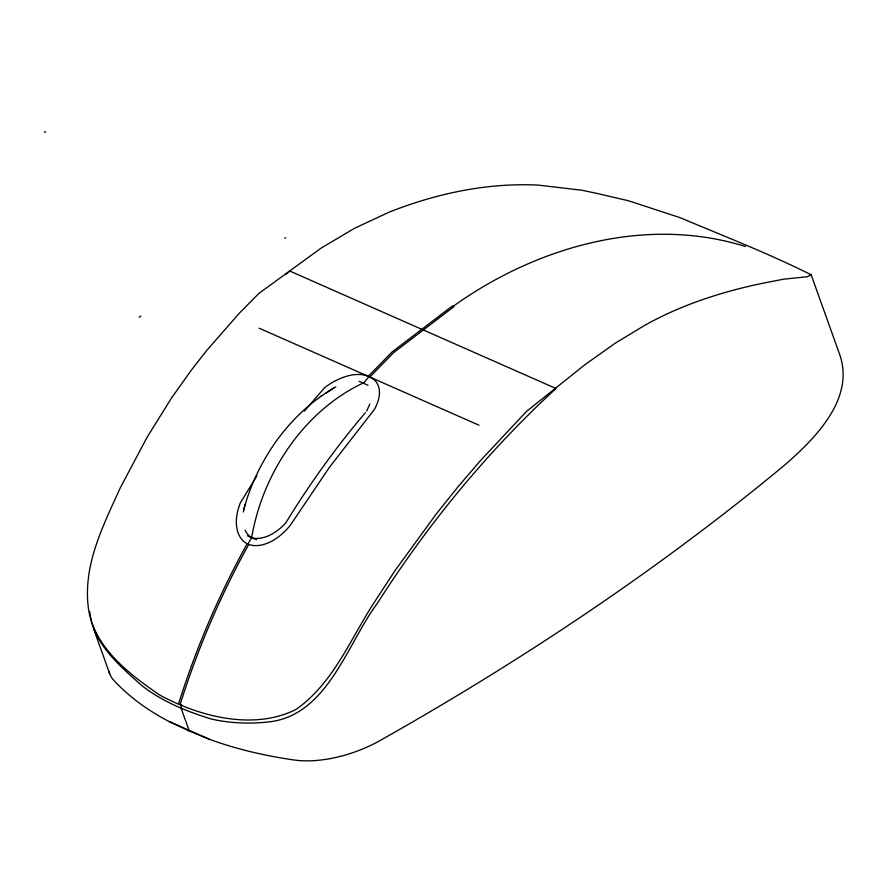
<?xml version="1.0" encoding="UTF-8"?>
<svg xmlns="http://www.w3.org/2000/svg" width="888" height="888" viewBox="0 0 888 888"><rect width="100%" height="100%" fill="white"/><g stroke="black" fill="none" stroke-linecap="round" stroke-linejoin="round"><path stroke-width="1.33" d="M243.723 509.745C250.316 485.026 261.683 461.682 276.468 440.837L276.69 440.537C292.507 418.914 312.398 400.088 335.808 386.902M369.819 404.084L366.7 411.077M247.93 544.122L251.626 537.74A176.335 136.907 -66.2 0 1 363.492 382.939L369.086 376.679L371.928 378.099A44.145 25.663 -37.9 0 1 374.359 409.479L329.337 467.432L290.465 525.041A45.31 28.272 -55.8 0 1 247.93 544.122A45.31 28.272 -55.8 0 1 240.315 502.908L256.987 475.702M811.155 274.792L807.292 276.723L783.616 279.176L761.316 283.527C720.923 292.108 681.307 304.884 645.11 325.119L614.973 343.367L585.148 364.546L526.473 411.444L480.031 461.083L457.586 487.312L435.908 514.452L394.716 571.04L375.546 600.432C350.816 637.662 333.866 683.249 295.693 709.623C252.925 730.735 199.201 716.494 159.585 694.96C128.161 673.426 91.131 645.154 87.945 603.995C84.005 562.681 103.829 524.186 120.302 487.801L147.164 437.14L171.617 397.835L191.519 369.908L206.549 350.682L239.36 313.153L258.93 293.395L321.179 248.063L354.379 228.383L389.099 212.154C436.419 193.484 487.279 182.54 538.317 185.126L582.128 190.265L596.114 193.251L628.471 200.755L680.042 217.66C723.953 236.164 768.542 253.446 811.155 274.792L839.615 354.301C855.188 398.501 815.595 437.984 785.27 464.568A1777.288 867.065 -19.7 0 1 378.133 741.613A82.096 40.049 -19.7 0 1 294.683 760.073A564.613 275.447 -19.7 0 1 208.924 739.094L188.212 730.502M245.665 504.029L245.055 505.006A41.514 25.907 -55.8 0 0 243.39 511.999M365.368 412.698C336.208 446.986 309.856 483.605 286.347 521.989L285.736 522.954A41.514 25.907 -55.8 0 1 251.626 537.74L247.475 535.786M304.307 411.166L324.731 387.579A44.145 25.663 -37.9 0 1 366.034 375.491L369.086 376.679M368.287 376.368L391.93 352.081L452.392 305.971L453.935 306.649L393.473 352.758L369.83 377.045L478.976 425.208M259.13 328.205L368.309 376.334M285.67 274.514L289.699 271.007L422.078 329.426M139.116 317.216L140.815 315.995M326.007 393.118L333.611 388.112M188.5 730.635L189.022 730.291L180.808 707.359A672.56 522.177 -66.2 0 1 181.618 704.717M453.169 306.305C536.152 246.897 645.498 215.273 745.432 246.509M320.757 396.392L321.556 395.87M284.726 238.151L285.781 237.718M44.4 132.112L45.832 131.846M359.096 381.318L368.043 385.27M256.421 539.738L251.626 537.74A41.514 25.907 -55.8 0 1 245.144 530.125M423.62 330.103L555.988 388.511C487.301 451.581 427.761 524.386 377.6 602.93L376.845 604.04C347.019 644.089 327.472 715.761 268.409 721.944C249.428 724.031 230.103 723.287 211.455 719.047C186.902 711.566 162.26 701.587 141.869 685.625C122.366 668.287 100.3 649.639 92.119 623.964M248.696 544.455L247.153 543.778A672.56 522.177 -66.2 0 0 178.721 703.407M108.947 671.317A82.096 40.049 -19.7 0 0 113.686 680.208A564.613 275.447 -19.7 0 0 169.075 721.511L208.946 739.082M188.789 730.757L169.086 721.5M93.74 629.192L109.679 673.715M90.454 616.649L91.719 622.666M89.721 611.521L90.21 615.44M180.264 704.084A672.56 522.177 -66.2 0 1 248.718 544.466"/></g></svg>
